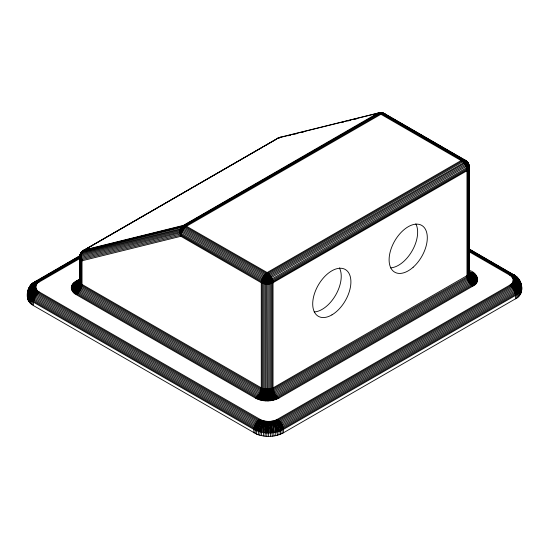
<?xml version="1.0" encoding="UTF-8"?>
<svg xmlns="http://www.w3.org/2000/svg" width="549" height="549" viewBox="0 0 549 549"><rect width="100%" height="100%" fill="white"/><g stroke="black" fill="none" stroke-linecap="round" stroke-linejoin="round"><path stroke-width="0.82" d="M79.941 279.722C73.017 281.143 69.304 290.833 76.984 294.044L256.239 397.531C262.902 401.051 271.405 401.051 278.069 397.531L472.016 285.562L475.482 282.495L476.525 279.626L477.726 279.324C473.979 278.727 469.313 276.669 469.388 272.194L469.148 274.884L467.034 276.929L273.093 388.905C269.47 390.819 264.838 390.819 261.214 388.905L81.966 285.418L79.68 282.982L79.777 280.004L79.433 283.957L81.787 286.461L261.036 389.955C264.769 391.924 269.538 391.924 273.272 389.955L467.213 277.979L469.567 275.474L469.223 271.522C468.867 276.504 473.499 279.201 477.644 280.264C472.909 280.69 468.771 276.174 469.223 271.522C470.136 274.116 470.891 277.684 467.508 279.057L273.56 391.032C269.648 393.098 264.659 393.098 260.748 391.032L81.492 287.539C78.987 286.448 78.013 283.257 79.845 281.115C78.781 284.615 75.035 286.269 71.596 285.933C70.32 289.522 73.127 292.988 76.146 294.593L255.402 398.087C262.573 401.868 271.734 401.868 278.906 398.087L472.854 286.111C481.432 282.447 476.724 271.858 469.148 270.403M469.388 167.692C469.8 164.192 466.616 159.059 462.759 161.79L268.811 273.766C265.517 275.845 263.328 279.647 263.17 283.538L263.17 388.726C263.836 392.343 262.182 396.138 260.37 399.24L259.32 399.761L259.252 398.89L261.859 394.086L263.17 388.726L268.921 389.2L273.031 387.903L468.393 274.836L469.388 272.88L469.388 167.006L468.407 163.389L465.545 160.342L384.554 113.581L381.486 113.039L185.85 225.68C182.357 227.876 180.491 232.241 180.882 236.296L261.276 282.714C264.872 284.602 269.435 284.602 273.031 282.714L466.979 170.739C470.953 168.893 469.086 164.062 467.021 161.578M476.525 279.626C476.738 275.324 472.291 272.949 469.052 271.24M266.56 389.296L266.114 390.291L265.524 400.852L266.512 400.139L266.807 390.318L266.56 284.108L267.267 280.93L269.154 277.945L271 276.415L464.948 164.439C469.388 161.598 470.939 169.174 466.979 170.739L466.979 275.934C467.137 279.983 469.422 283.943 472.854 286.111M72.475 288.108L71.274 287.806C75.35 287.23 79.976 284.787 79.777 280.004C80.133 284.986 75.501 287.683 71.356 288.747C75.371 289.09 79.777 285.576 79.612 281.363L79.612 257.028C79.715 253.995 81.636 250.996 84.484 249.87L183.339 225.413L184.965 225.406L267.15 272.537C270.582 274.706 272.867 278.659 273.031 282.714L273.031 387.903C273.196 391.959 275.481 395.918 278.906 398.087M271.137 388.726L273.361 396.241L275.056 398.89L276.387 399.281C274.349 396.049 271.693 392.473 272.132 388.356L272.132 283.167L272.627 282.001L467.268 169.627L467.755 170.224L467.755 275.413C468.276 279.366 470.822 283.785 474.919 284.656L474.363 283.819C471.097 282.138 468.091 278.7 468.393 274.836L468.393 169.648L468.132 168.769L467.425 168.468L272.105 281.239L271.137 283.538L271.137 388.726C270.472 392.343 272.126 396.138 273.937 399.24L273.512 400.166C270.808 397.256 270.609 392.796 270.06 389.008L270.06 283.819L271.487 280.429L467.46 167.287L468.503 167.726L468.887 169.023L468.887 274.219C468.86 278.062 472.037 281.253 475.482 282.495L477.006 282.111C473.06 281.301 468.777 277.952 469.223 273.56L469.223 166.326M79.509 281.788L79.612 280.676M465.305 160.397L383.881 113.389L382.358 113.465L186.756 226.119C183.325 228.288 181.04 232.248 180.882 236.296L82.021 260.761C80.188 257.605 80.113 252.341 83.681 250.433L182.536 225.968L184.141 225.968L266.32 273.086C269.689 275.221 272.297 278.762 273.031 282.714L268.097 282.062L262.697 280.072L180.312 232.838L80.881 257.44L80.113 259.046L80.113 282.701C80.14 286.551 76.963 289.735 73.518 290.977L71.994 290.593C75.94 289.783 80.223 286.441 79.777 282.042L79.777 256.349C79.88 253.727 81.671 251.415 83.867 250.104M79.777 258.387L80.236 256.754L81.108 256.17L180.841 231.705L263.095 279.002L268.358 281.356L273.031 282.714L270.513 278.247L265.496 273.766L183.38 226.668L181.822 226.668L82.968 251.133C79.667 252.718 77.979 258.881 82.021 260.761C80.346 257.172 80.875 252.08 84.484 249.87L278.432 137.902L380.038 112.703L383.868 113.245L386.05 115.029L385.673 114.844M82.021 259.046L82.021 284.416C81.863 288.472 79.578 292.425 76.146 294.593M467.885 162.641C466.458 160.432 463.562 158.73 461.098 160.562L267.15 272.537C263.726 274.706 261.441 278.659 261.276 282.714L261.276 387.903C261.111 391.959 258.826 395.918 255.402 398.087M468.771 251.517L509.589 275.083L511.325 276.346L512.924 278.569C524.096 277.918 524.48 295.3 515.463 298.834L283.318 432.866C275.241 437.203 265.215 437.416 256.706 434.211C256.266 429.421 257.447 424.308 260.796 420.726L260.85 419.827L39.411 292.047C34.765 290.249 34.765 283.668 39.411 281.87L80.209 258.318M263.465 389.831L264.247 389.008L264.755 390.126L264.57 392.35L263.692 396.934L262.326 400.482L261.544 399.535L263.396 394.518L264.247 389.008L264.247 283.819C264.398 280.134 266.478 276.531 269.593 274.562L465.051 161.969L467.583 162.38L468.304 164.275L468.29 167.527L466.979 170.739C466.815 166.69 464.529 162.73 461.098 160.562L380.704 114.144L377.287 113.437L183.339 225.413C179.736 227.622 179.2 232.707 180.882 236.296C179.997 232.33 181.417 227.636 184.965 225.406L378.913 113.437L382.372 112.792L384.677 114.027M256.706 434.211L33.537 305.621C29.845 303.645 26.373 299.486 27.766 295.053M27.532 298.182C26.386 293.022 28.15 285.295 34.786 285.658L35.843 286.153C26.002 285.672 25.741 296.934 33.777 300.179L254.166 427.424C262.992 432.077 274.253 432.077 283.078 427.424L515.223 293.392C523.259 290.147 522.998 278.885 513.157 279.366L512.924 278.569C520.294 276.271 522.641 286.07 521.468 291.395M80.113 257.474L38.574 281.459C33.482 283.414 33.482 290.641 38.574 292.603L258.97 419.848C264.865 422.95 272.386 422.95 278.274 419.848L510.426 285.816C515.518 283.854 515.518 276.627 510.426 274.672L468.867 250.68M39.411 281.87C29.529 278.837 21.96 298.141 33.537 302.231L253.933 429.469C262.896 434.204 274.349 434.204 283.318 429.469L515.463 295.444C519.958 293.228 523.053 287.93 520.905 282.996M275.056 398.89L274.987 399.761L273.937 399.24M28.706 289.646C29.166 285.617 34.21 279.832 38.485 282.474C29.241 279.784 26.208 294.202 34.971 296.954L255.367 424.199C263.458 428.467 273.786 428.467 281.877 424.199L514.029 290.167C522.82 287.395 519.704 273.052 510.515 275.687C512.848 273.718 515.621 275.625 517.179 277.506L515.442 275.9M27.532 294.792C26.805 290.195 31.506 286.777 35.76 286.962L34.628 286.345M514.214 278.871L513.157 279.366L512.924 281.774L512.004 283.298L509.589 285.26L277.437 419.292C272.393 421.982 266.08 422.057 260.85 419.827C256.246 422.476 254.784 428.577 255.264 433.573M265.016 436.194L265.675 424.926L266.251 422.03L267.226 421.358L266.814 436.331M263.17 388.726L262.175 388.356L259.931 394.566L256.609 398.718L258.181 398.485C260.617 395.76 262.415 392.061 262.175 388.356L262.175 283.167C262.333 279.153 264.597 275.234 267.987 273.086L461.935 161.118L464.351 160.329L465.744 160.555C468.626 163.053 468.674 167.555 466.979 170.739C467.329 166.683 465.422 162.346 461.935 160.15L381.541 113.732L378.927 112.936L377.287 113.437M474.363 283.819L475.763 283.847C472.38 281.877 467.968 278.714 468.887 274.219L469.148 274.884M79.612 281.363L81.245 283.895C81.849 287.964 78.747 292.343 75.048 293.893L75.337 292.919L79.481 288.932L81.245 283.895L81.245 258.716M80.305 254.146L80.113 255.69L80.607 255.065M81.067 252.753C79.543 255.326 78.85 258.943 82.021 260.761L80.971 258.682L80.463 255.415L81.3 252.499L82.35 251.964L181.211 227.499L182.687 227.499L264.714 274.562L269.154 277.945L273.031 282.714L267.905 282.769L261.516 280.669L180.374 234.025L81.122 258.579L80.607 259.67L80.607 283.318C80.909 287.182 77.903 290.62 74.637 292.301L74.081 293.139L75.337 292.919M81.279 260L80.621 259.416L82.021 260.761L80.737 258.991L79.928 256.129L80.25 254.743L81.472 253.926L181.554 229.461L263.307 276.415L273.031 282.714C269.243 284.059 264.872 283.572 261.338 281.719L180.683 235.198L81.595 259.663C80.566 260.459 79.921 257.454 79.749 256.603L81.225 255.024L181.143 230.559L263.595 277.945L273.031 282.714L269.518 279.352L263.973 275.447L182.069 228.432L81.849 252.897L80.49 253.81L80.161 255.731L81.369 259.814M473.663 284.437L473.952 285.411C470.253 283.86 467.151 279.482 467.755 275.413L468.311 275.982M80.607 283.318C80.072 287.539 76.736 290.428 73.237 292.329L74.637 292.301M28.507 288.918C27.162 293.187 30.511 297.194 34.065 299.102L254.462 426.347C263.108 430.903 274.143 430.903 282.783 426.347L514.935 292.315C518.489 290.407 521.838 286.4 520.493 282.131M278.693 137.717L281.177 137.168L277.272 138.492L279.304 137.49L379.084 112.785L380.635 112.785L462.759 159.883C466.293 162.106 467.782 166.752 466.979 170.739L468.791 168.289L469.237 166.532L467.624 164.975L465.545 165.469L271.597 277.444L269.998 278.768L268.358 281.356L267.747 284.108L267.788 400.139L267.15 400.894L266.512 400.139M258.236 434.774L258.895 427.047L261.99 420.301L260.796 420.726M79.612 257.028L79.777 256.349M79.852 280.601C79.282 284.698 75.179 286.818 71.356 286.866L72.475 287.367M27.862 290.805L27.45 297.139M28.884 287.937L27.848 290.702M270.431 436.331L270.019 421.358L270.993 422.03L271.57 424.926L272.229 436.194M258.181 398.485L257.92 399.281L259.252 398.89M72.578 286.633L71.596 285.933L73.237 283.284L77.478 283.147L80.065 281.459C76.613 283.291 77.011 288.273 80.586 289.687L259.842 393.18C264.302 395.534 270.005 395.534 274.466 393.18L468.414 281.205C471.989 279.791 472.387 274.809 468.935 272.977L470.973 274.177L473.663 274.075L473.952 273.237L471.152 273.8L468.99 273.121L471.2 273.217L472.854 272.537M266.251 422.03L265.846 421.22L265.092 421.886L263.987 425.846L263.246 435.968M276.126 398.485L277.698 398.718L273.834 393.509L272.579 389.179L273.031 387.903M267.747 389.296L269.065 400.077L268.784 400.852L267.788 400.139M27.766 291.663L28.239 289.687L29.474 287.731M29.433 287.168L31.849 285.501L36.46 284.581C27.182 281.946 26.695 295.863 34.47 298.018L254.86 425.262C263.259 429.695 273.985 429.695 282.385 425.262L514.53 291.238C522.305 289.076 521.818 275.159 512.54 277.794L513.953 278.206M79.571 282.584L79.777 282.042C79.598 286.207 75.59 289.453 71.596 289.68L72.578 288.843M79.852 283.373L80.113 282.701L80.36 284.114M272.764 399.535L271.981 400.482L270.101 394.676L269.552 390.126L270.06 389.008L270.842 389.831M29.701 286.846C30.71 283.888 34.271 283.181 36.996 283.833L36.406 283.085L35.404 282.961L32.72 283.449C28.274 287.141 30.785 293.907 35.561 295.932L255.958 423.169C263.692 427.252 273.56 427.252 281.287 423.169L513.439 289.145C518.215 287.12 520.726 280.354 516.28 276.662L514.557 276.188L511.325 276.346L511.949 275.722M270.993 422.03L271.398 421.22L272.153 421.886L273.258 425.846L273.999 435.968M271.453 389.646L272.132 388.356L272.579 389.179M28.486 288.781L29.941 286.235M34.065 282.749L34.971 281.651L80.216 255.525M272.153 421.886L272.743 420.994C275.543 425.242 275.838 430.697 275.728 435.652M30.236 303.137C29.358 298.237 31.828 293.036 36.406 290.97L36.996 290.085C31.67 291.19 28.328 296.947 29.399 302.211M268.193 390.291L268.921 389.2L268.921 284.011L269.422 281.74L270.781 279.606L466.046 166.532C467.446 165.414 469.491 166.594 469.223 168.371M264.755 390.126L265.387 389.2L265.387 284.011C265.524 280.601 267.445 277.272 270.328 275.447L464.276 163.472C469.265 160.39 470.507 168.378 466.979 170.739C468.187 166.889 467.124 161.996 463.541 159.766L383.147 113.348L379.833 112.696L184.121 225.316C180.532 227.547 179.571 232.488 180.882 236.296M31.821 284.293L34.512 281.973M80.113 281.163C78.637 284.039 75.24 283.847 72.543 284.135C75.131 285.24 78.404 283.991 79.756 281.541C77.258 283.613 78.274 287.443 81.087 288.623L260.343 392.116C264.501 394.306 269.806 394.306 273.965 392.116L467.913 280.141C470.726 278.961 471.742 275.124 469.244 273.059C470.596 275.509 473.869 276.758 476.457 275.653C473.76 275.365 470.363 275.557 468.887 272.681M79.214 282.351L76.277 284.732L71.994 285.02L73.518 284.499M81.492 285.123L82.021 284.416L262.175 388.356L262.854 389.646M512.594 276.305L512.004 277.053C514.729 276.394 518.29 277.101 519.299 280.059L517.515 278.281M469.519 273.512L472.414 274.823L474.363 274.692L474.919 273.992L473.663 274.075M31.211 304.022C30.133 298.567 33.372 293.667 37.675 290.792L36.406 290.97M30.078 286.043L30.881 285.144M277.705 138.561L280.223 137.25M278.672 138.286L279.112 137.813M80.689 284.471L81.245 283.895L82.021 284.416M31.375 284.457L31.993 283.888M261.544 399.535L260.789 400.166L260.37 399.24M32.288 283.634L79.996 255.848M469.567 273.423C470.376 276.38 473.513 278.048 476.422 278.151L477.404 277.451C473.938 277.815 470.253 276.092 469.155 272.633C470.232 275.776 473.897 277.3 477.006 276.538L475.482 276.017M82.501 251.566L81.726 252.108L83.324 250.468L278.432 137.902M474.974 275.337L475.763 274.802L474.363 274.692M514.372 279.558L513.24 280.175C522.943 279.777 523.664 291.217 515.401 294.442L283.257 428.474C274.322 433.182 262.923 433.182 253.988 428.474L33.599 301.229L29.474 297.833L27.615 293.818C28.239 289.687 32.563 288.39 35.76 286.962M39.411 292.047C34.889 294.834 32.865 300.481 33.537 305.621M259.807 419.292C255.285 422.078 253.254 427.726 253.933 432.866M79.845 278.885L74.081 282.474L73.237 283.284L74.026 283.826M36.234 281.115C29.907 283.552 29.907 292.521 36.234 294.964L256.63 422.202C263.952 426.065 273.292 426.065 280.614 422.202L512.766 288.177C519.093 285.741 519.093 276.765 512.766 274.328L509.589 275.083M469.628 273.498L469.004 273.1C473.204 274.699 473.163 280.635 469.004 282.234L275.056 394.203C270.232 396.749 264.076 396.749 259.245 394.203L79.996 290.716C75.824 289.11 75.81 283.174 80.01 281.61C75 282.714 74.431 289.879 79.324 291.684L258.579 395.17C263.815 397.936 270.492 397.936 275.728 395.17L469.676 283.202C474.206 281.459 474.206 275.035 469.676 273.299M267.432 422.119L268.626 421.399L269.813 422.119M27.766 299.226C26.311 293.53 30.778 289.076 35.843 287.765L34.628 287.717M83.606 250.529L145.787 214.632M147.269 213.774L159.114 206.939M160.596 206.081L192.424 187.703M193.907 186.845L199.088 183.86M200.57 183.002L262.751 147.105M264.234 146.247L276.072 139.412M79.989 256.239L36.975 281.074C31.032 283.359 31.032 291.787 36.975 294.072L257.364 421.316C264.241 424.94 273.011 424.94 279.88 421.316L512.032 287.285C517.968 285 517.968 276.572 512.032 274.287L468.99 249.438M80.03 256.781L37.757 281.191C32.226 283.318 32.226 291.155 37.757 293.283L258.154 420.52C264.543 423.897 272.702 423.897 279.091 420.52L511.243 286.496C516.774 284.368 516.774 276.531 511.243 274.404L468.942 249.98M80.024 280.422C73.765 281.829 71.013 290.586 77.8 293.365L257.056 396.852C263.218 400.104 271.089 400.104 277.252 396.852L471.2 284.883C477.987 282.104 475.235 273.347 468.976 271.933M80.065 280.964C74.486 282.392 72.688 290.215 78.589 292.569L257.838 396.062C263.527 399.061 270.781 399.061 276.47 396.062L470.411 284.087C476.312 281.733 474.514 273.903 468.928 272.482M73.518 290.977L72.543 291.478L74.026 291.656M28.157 300.241C26.832 294.703 30.909 289.838 36.076 288.561L34.786 288.397M265.242 400.077L263.911 400.715L265.03 394.8L265.387 389.2L266.114 390.291M476.525 278.885L477.644 278.384L476.422 278.151M261.798 421.097L263.211 420.685L260.398 427.499L259.842 435.254M378.158 113.032L381.665 112.717M287.964 135.816L290.455 135.198M294.614 134.169L297.105 133.558M301.257 132.529L303.748 131.911M341.135 122.66L343.626 122.043M347.778 121.013L350.269 120.396M354.421 119.373L356.919 118.756M34.786 285.658L36.076 285.356L35.047 284.986M520.843 293.461C521.934 288.541 518.86 283.435 513.953 282.282L512.54 282.55C517.796 283.764 521.488 289.055 520.294 294.456M521.234 292.439C522.586 287.278 518.393 281.191 512.924 281.774L513.953 282.282M474.974 283.174L476.457 282.996L475.482 282.495M37.051 291.546L38.485 291.45C34.059 294.305 31.444 299.555 32.309 304.853M79.324 281.781L76.146 281.019M521.468 288.005C521.378 283.881 517.096 280.704 513.157 280.978L514.214 281.61M36.406 283.085L37.675 283.133L37.051 282.509M75.337 282.557L75.048 281.719L77.848 282.282L80.01 281.61L78.027 282.66L74.081 282.474L74.637 283.174M517.789 297.235C518.579 292.349 516.362 287.141 511.949 284.759L510.515 284.663C514.941 287.518 517.556 292.768 516.691 298.066M383.195 113.046L382.557 112.977L383.422 113.396M518.764 296.35C519.718 291.217 516.719 284.965 511.325 284.005L511.949 284.759M35.047 289.069L36.46 289.337C31.204 290.551 27.512 295.842 28.706 301.243M512.766 274.328L516.712 276.847M279.016 434.774L278.967 430.368L278 425.921L275.447 421.097L274.033 420.685L276.847 427.499L277.403 435.254M383.971 113.458L385.645 114.412M383.12 113.019L384.547 113.636M280.539 434.211C280.985 429.421 279.798 424.308 276.449 420.726L275.255 420.301L275.447 421.097M269.065 400.077L270.396 400.715L269.278 394.8L268.921 389.2L269.552 390.126M468.764 248.724L515.134 275.557M468.983 249.047L515.676 276.072M509.589 285.26C514.111 288.047 516.135 293.694 515.463 298.834M277.437 419.292C281.966 422.078 283.991 427.726 283.318 432.866M513.24 280.175L514.372 280.93M466.444 161.44L467.226 161.989M464.276 159.807C467.878 162.024 468.544 167.074 466.979 170.739L468.716 166.676L468.036 162.827M466.828 161.372L465.545 160.342M476.422 280.361L477.404 281.198C473.41 280.971 469.402 277.719 469.223 273.56L469.429 274.102M516.129 276.305L519.594 280.189L521.234 284.876M517.007 277.101L518.922 279.256M514.029 274.864L514.935 275.962M468.167 163.348L467.522 162.717L467.693 163.554M80.669 259.19L82.021 260.761M468.393 165.05L468.887 165.674L468.674 164.055M466.979 275.934L467.508 276.634M519.059 279.448L520.514 281.994M512.594 284.183L512.004 283.298C517.33 284.403 520.672 290.16 519.601 295.424M265.092 421.886L264.508 420.994C261.701 425.242 261.406 430.697 261.516 435.652M80.84 258.819L81.43 259.746M80.737 258.991L81.314 259.903M520.761 282.9L520.219 281.905L520.294 282.859M80.971 258.682L81.506 259.691L81.3 258.51M518.119 278.357L518.476 279.146M469.148 272.119L469.429 272.908M261.276 387.903L261.729 389.179M468.393 274.836L468.64 275.632M521.234 288.266L521.55 290.352M276.449 420.726L276.394 419.827C280.999 422.476 282.461 428.577 281.98 433.573M268.626 421.399L268.626 436.38M339.392 267.891A27.011 15.598 -60 0 1 335.741 294.95A27.011 15.598 -60 0 1 314.186 311.962M415.854 223.889A27.011 15.598 -60 0 1 412.052 251.003A27.011 15.598 -60 0 1 390.469 267.857M331.939 314.872A27.011 15.598 -60 0 0 348.279 272.222A27.011 15.598 -60 0 0 315.195 291.594A27.011 15.598 -60 0 0 331.939 314.872M413.15 267.233A27.011 15.598 -60 0 0 421.714 225.392A27.011 15.598 -60 0 0 389.756 253.727A27.011 15.598 -60 0 0 413.15 267.233"/></g></svg>
